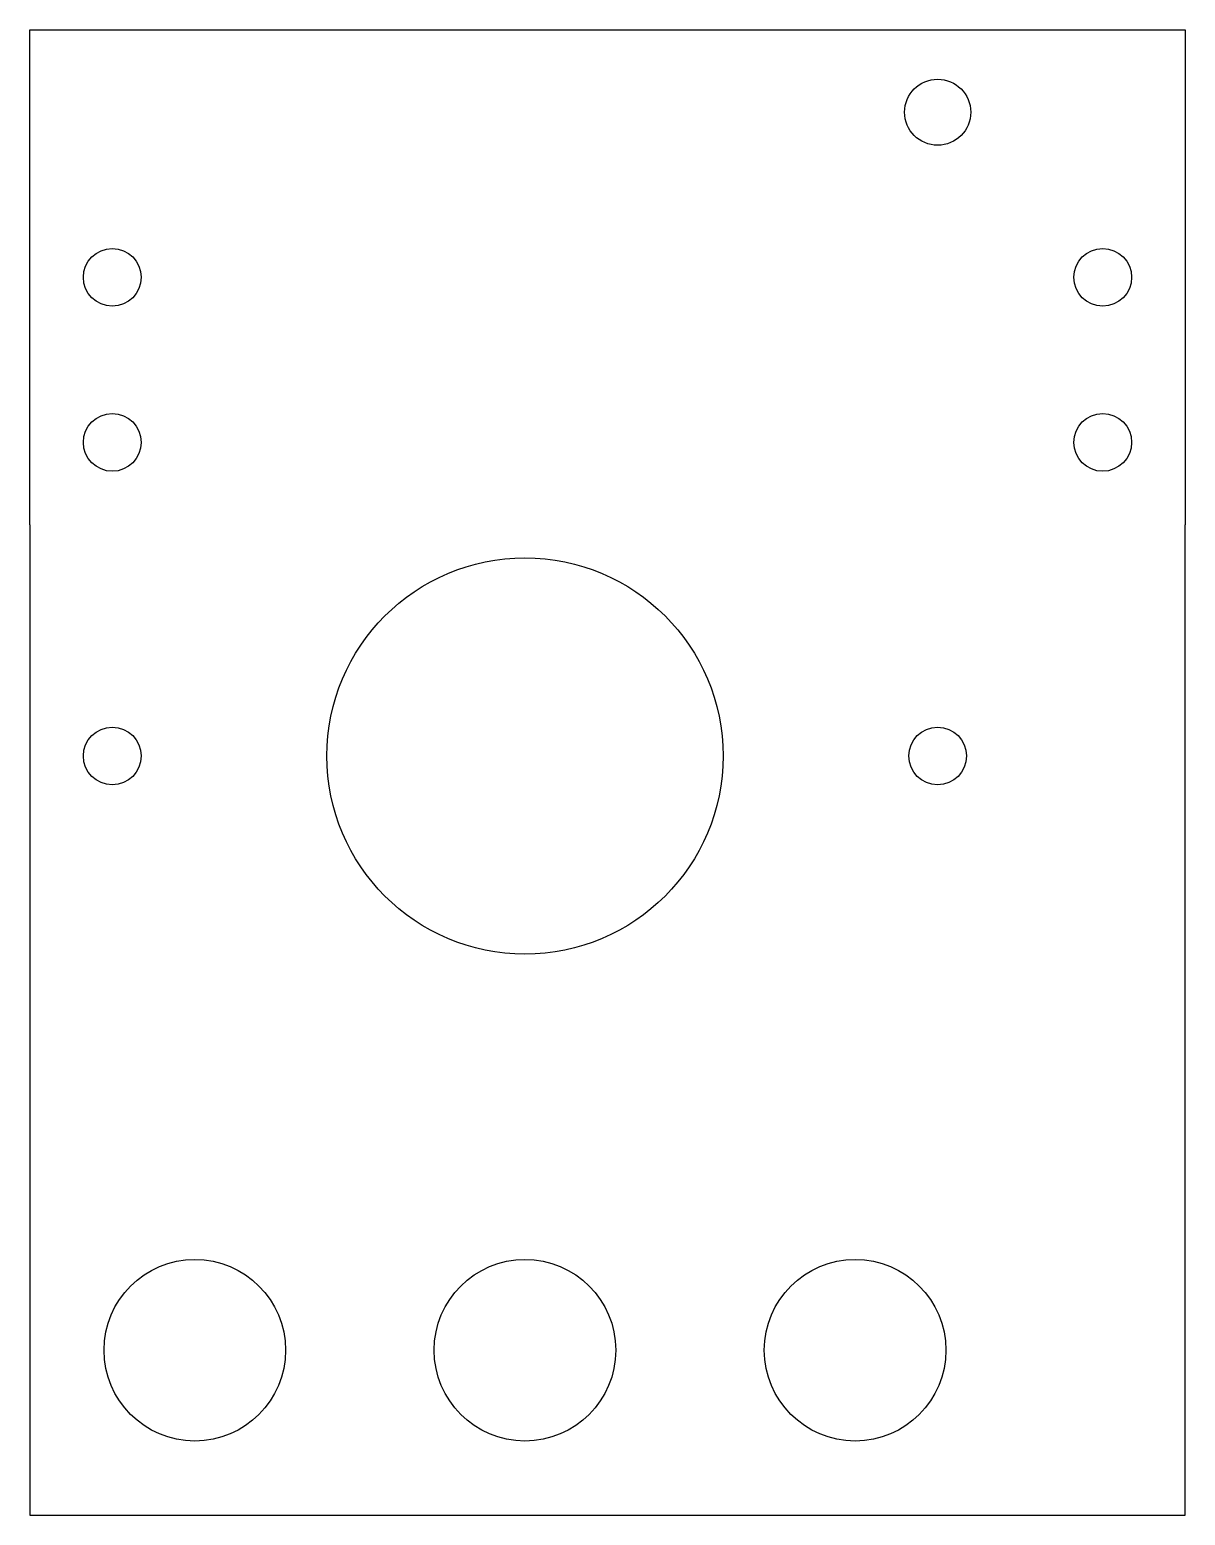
# Model space of a CAD drawing. Extents: x 0 to 70, y 0 to 90.
import ezdxf

# ---------------------------------------------------------------- set-up
doc = ezdxf.new("R2010")
doc.units = 0
doc.layers.get('0').update_dxf_attribs({"linetype": 'continuous'})

# ---------------------------------------------------------------- blocks, each defined once
blk = doc.blocks.new('SKETCH')
at = {"color": 7}
for p, q in [((0, 90), (70, 90)), ((0, 80), (0, 90)), ((70, 90), (70, 80)), ((0, 60), (0, 80)), ((70, 80), (70, 60)), ((0, 60), (0, 0)), ((70, 0), (70, 60)), ((0, 0), (70, 0))]:
    blk.add_line(p, q, dxfattribs=at)
for centre, radius in [((55, 85), 2), ((5, 75), 1.75), ((65, 75), 1.75), ((5, 65), 1.75), ((65, 65), 1.75), ((30, 46), 12), ((5, 46), 1.75), ((55, 46), 1.75), ((10, 10), 5.5), ((30, 10), 5.5), ((50, 10), 5.5)]:
    blk.add_circle(centre, radius, dxfattribs=at)

msp = doc.modelspace()

# ---------------------------------------------------------------- block references
at = {"color": 7}
msp.add_blockref('SKETCH', (0, 0), dxfattribs=at)

doc.saveas('drawing.dxf')
